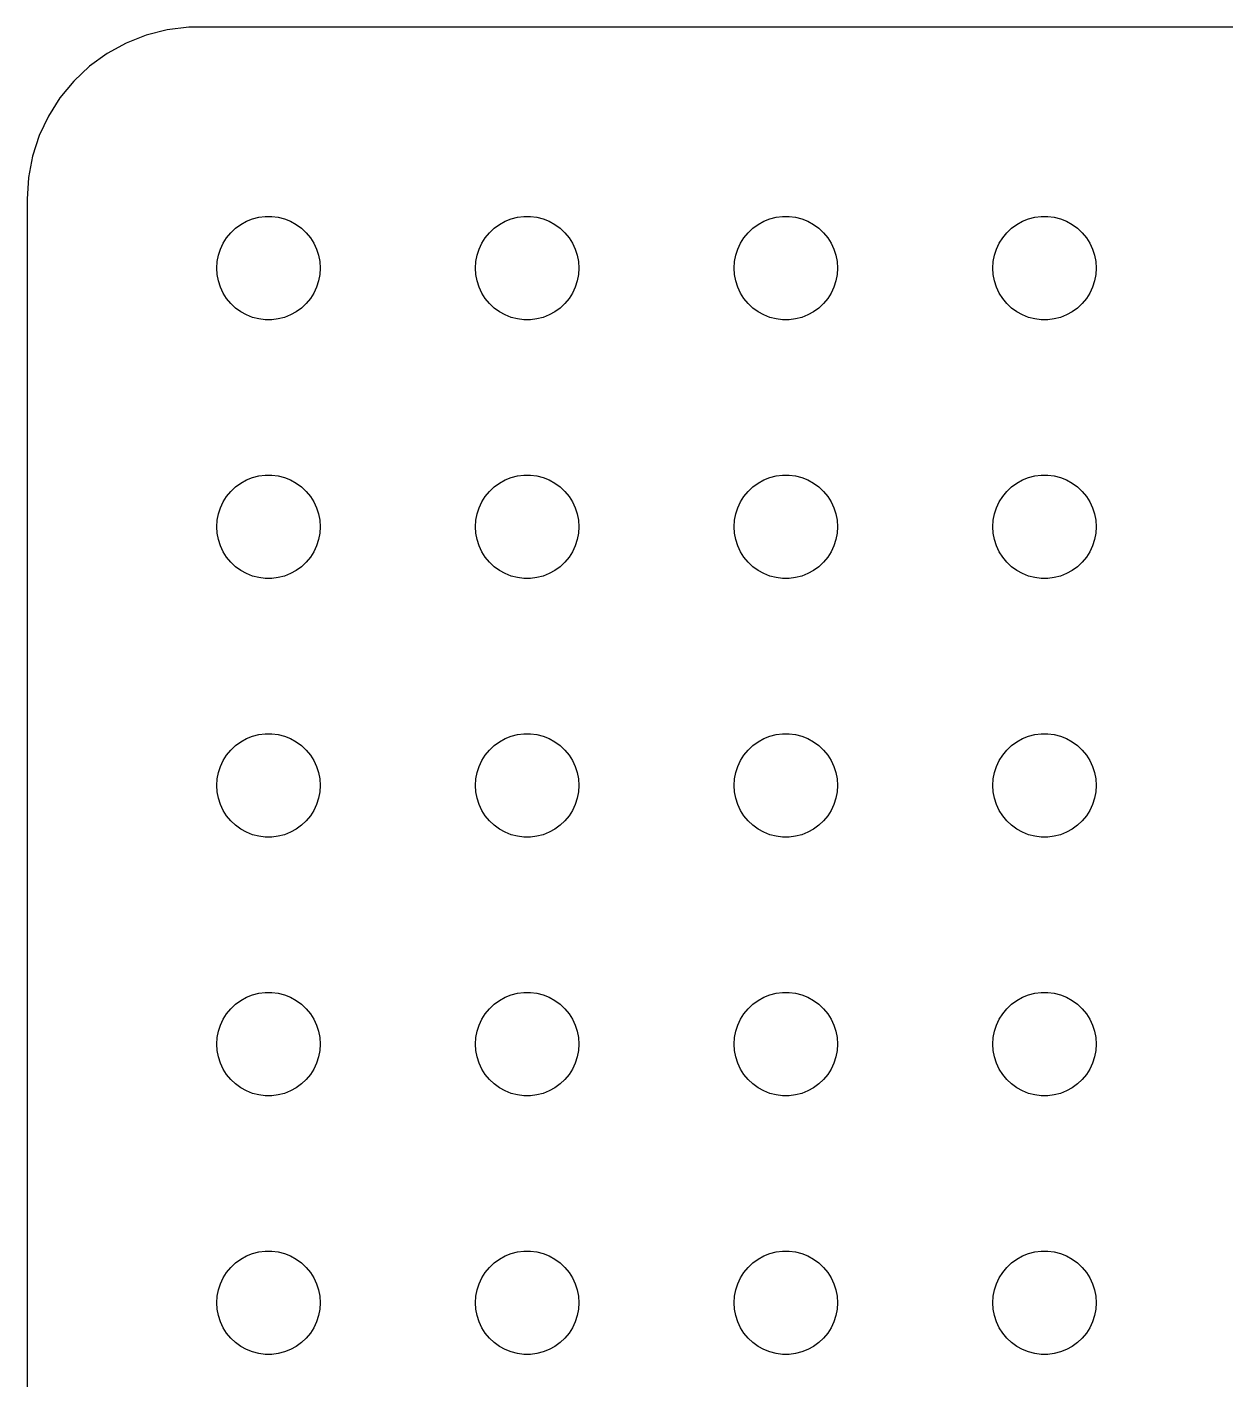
# Model space of a CAD drawing. Header units: metres. Extents: x -37 to 37, y 47 to 121.
# Drawn here: x -37 to -2.24, y 81.76 to 120.99 of the extents above; entities that cross this region are included whole.
import ezdxf

# ---------------------------------------------------------------- set-up
doc = ezdxf.new("R2010")
doc.units = ezdxf.units.M

msp = doc.modelspace()

# ---------------------------------------------------------------- linework, layer by layer
for p, q in [((-32.9369, 120.911), (-33.5451, 120.755)), ((-32.3139, 120.99), (-32.9369, 120.911)), ((32.3139, 120.99), (-32.3139, 120.99)), ((-34.1289, 120.524), (-34.6791, 120.222)), ((-33.5451, 120.755), (-34.1289, 120.524)), ((-34.6791, 120.222), (-35.1871, 119.853)), ((-35.1871, 119.853), (-35.6448, 119.423)), ((-35.6448, 119.423), (-36.0451, 118.939)), ((-36.0451, 118.939), (-36.3815, 118.409)), ((-36.3815, 118.409), (-36.6489, 117.841)), ((-36.6489, 117.841), (-36.8429, 117.243)), ((-36.8429, 117.243), (-36.9606, 116.627)), ((-36.9606, 116.627), (-37, 116)), ((-37, 116), (-37, 52)), ((-30.8037, 115.266), (-30.6387, 115.357)), ((-30.6387, 115.357), (-30.4635, 115.427)), ((-30.4635, 115.427), (-30.2811, 115.473)), ((-30.2811, 115.473), (-30.0942, 115.497)), ((-30.0942, 115.497), (-29.9058, 115.497)), ((-29.9058, 115.497), (-29.7189, 115.473)), ((-29.7189, 115.473), (-29.5365, 115.427)), ((-29.5365, 115.427), (-29.3613, 115.357)), ((-29.3613, 115.357), (-29.1963, 115.266)), ((-23.3037, 115.266), (-23.1387, 115.357)), ((-23.1387, 115.357), (-22.9635, 115.427)), ((-22.9635, 115.427), (-22.7811, 115.473)), ((-22.7811, 115.473), (-22.5942, 115.497)), ((-22.5942, 115.497), (-22.4058, 115.497)), ((-22.4058, 115.497), (-22.2189, 115.473)), ((-22.2189, 115.473), (-22.0365, 115.427)), ((-22.0365, 115.427), (-21.8613, 115.357)), ((-21.8613, 115.357), (-21.6963, 115.266)), ((-15.8037, 115.266), (-15.6387, 115.357)), ((-15.6387, 115.357), (-15.4635, 115.427)), ((-15.4635, 115.427), (-15.2811, 115.473)), ((-15.2811, 115.473), (-15.0942, 115.497)), ((-15.0942, 115.497), (-14.9058, 115.497)), ((-14.9058, 115.497), (-14.7189, 115.473)), ((-14.7189, 115.473), (-14.5365, 115.427)), ((-14.5365, 115.427), (-14.3613, 115.357)), ((-14.3613, 115.357), (-14.1963, 115.266)), ((-8.30373, 115.266), (-8.13866, 115.357)), ((-8.13866, 115.357), (-7.96352, 115.427)), ((-7.96352, 115.427), (-7.78107, 115.473)), ((-7.78107, 115.473), (-7.59418, 115.497)), ((-7.59418, 115.497), (-7.40581, 115.497)), ((-7.40581, 115.497), (-7.21892, 115.473)), ((-7.21892, 115.473), (-7.03647, 115.427)), ((-7.03647, 115.427), (-6.86133, 115.357)), ((-6.86133, 115.357), (-6.69626, 115.266)), ((-31.2135, 114.882), (-31.0934, 115.027)), ((-31.0934, 115.027), (-30.9561, 115.156)), ((-30.9561, 115.156), (-30.8037, 115.266)), ((-29.1963, 115.266), (-29.0439, 115.156)), ((-29.0439, 115.156), (-28.9065, 115.027)), ((-28.9065, 115.027), (-28.7865, 114.882)), ((-23.7135, 114.882), (-23.5934, 115.027)), ((-23.5934, 115.027), (-23.4561, 115.156)), ((-23.4561, 115.156), (-23.3037, 115.266)), ((-21.6963, 115.266), (-21.5439, 115.156)), ((-21.5439, 115.156), (-21.4065, 115.027)), ((-21.4065, 115.027), (-21.2865, 114.882)), ((-16.2135, 114.882), (-16.0934, 115.027)), ((-16.0934, 115.027), (-15.9561, 115.156)), ((-15.9561, 115.156), (-15.8037, 115.266)), ((-14.1963, 115.266), (-14.0439, 115.156)), ((-14.0439, 115.156), (-13.9065, 115.027)), ((-13.9065, 115.027), (-13.7865, 114.882)), ((-8.71352, 114.882), (-8.59344, 115.027)), ((-8.59344, 115.027), (-8.45613, 115.156)), ((-8.45613, 115.156), (-8.30373, 115.266)), ((-6.69626, 115.266), (-6.54385, 115.156)), ((-6.54385, 115.156), (-6.40654, 115.027)), ((-6.40654, 115.027), (-6.28647, 114.882)), ((-31.4529, 114.373), (-31.3947, 114.552)), ((-31.3947, 114.552), (-31.3145, 114.723)), ((-31.3145, 114.723), (-31.2135, 114.882)), ((-28.7865, 114.882), (-28.6855, 114.723)), ((-28.6855, 114.723), (-28.6053, 114.552)), ((-28.6053, 114.552), (-28.5471, 114.373)), ((-23.9529, 114.373), (-23.8947, 114.552)), ((-23.8947, 114.552), (-23.8145, 114.723)), ((-23.8145, 114.723), (-23.7135, 114.882)), ((-21.2865, 114.882), (-21.1855, 114.723)), ((-21.1855, 114.723), (-21.1053, 114.552)), ((-21.1053, 114.552), (-21.0471, 114.373)), ((-16.4529, 114.373), (-16.3947, 114.552)), ((-16.3947, 114.552), (-16.3145, 114.723)), ((-16.3145, 114.723), (-16.2135, 114.882)), ((-13.7865, 114.882), (-13.6855, 114.723)), ((-13.6855, 114.723), (-13.6053, 114.552)), ((-13.6053, 114.552), (-13.5471, 114.373)), ((-8.95287, 114.373), (-8.89465, 114.552)), ((-8.89465, 114.552), (-8.81445, 114.723)), ((-8.81445, 114.723), (-8.71352, 114.882)), ((-6.28647, 114.882), (-6.18553, 114.723)), ((-6.18553, 114.723), (-6.10533, 114.552)), ((-6.10533, 114.552), (-6.04712, 114.373)), ((-31.5, 114), (-31.4882, 114.188)), ((-31.4882, 114.188), (-31.4529, 114.373)), ((-28.5471, 114.373), (-28.5118, 114.188)), ((-28.5118, 114.188), (-28.5, 114)), ((-24, 114), (-23.9882, 114.188)), ((-23.9882, 114.188), (-23.9529, 114.373)), ((-21.0471, 114.373), (-21.0118, 114.188)), ((-21.0118, 114.188), (-21, 114)), ((-16.5, 114), (-16.4882, 114.188)), ((-16.4882, 114.188), (-16.4529, 114.373)), ((-13.5471, 114.373), (-13.5118, 114.188)), ((-13.5118, 114.188), (-13.5, 114)), ((-9, 114), (-8.98816, 114.188)), ((-8.98816, 114.188), (-8.95287, 114.373)), ((-6.04712, 114.373), (-6.01183, 114.188)), ((-6.01183, 114.188), (-6, 114)), ((-31.4882, 113.812), (-31.5, 114)), ((-31.4529, 113.627), (-31.4882, 113.812)), ((-28.5118, 113.812), (-28.5471, 113.627)), ((-28.5, 114), (-28.5118, 113.812)), ((-23.9882, 113.812), (-24, 114)), ((-23.9529, 113.627), (-23.9882, 113.812)), ((-21.0118, 113.812), (-21.0471, 113.627)), ((-21, 114), (-21.0118, 113.812)), ((-16.4882, 113.812), (-16.5, 114)), ((-16.4529, 113.627), (-16.4882, 113.812)), ((-13.5118, 113.812), (-13.5471, 113.627)), ((-13.5, 114), (-13.5118, 113.812)), ((-8.98816, 113.812), (-9, 114)), ((-8.95287, 113.627), (-8.98816, 113.812)), ((-6.01183, 113.812), (-6.04712, 113.627)), ((-6, 114), (-6.01183, 113.812)), ((-31.3947, 113.448), (-31.4529, 113.627)), ((-31.3145, 113.277), (-31.3947, 113.448)), ((-28.6053, 113.448), (-28.6855, 113.277)), ((-28.5471, 113.627), (-28.6053, 113.448)), ((-23.8947, 113.448), (-23.9529, 113.627)), ((-23.8145, 113.277), (-23.8947, 113.448)), ((-21.1053, 113.448), (-21.1855, 113.277)), ((-21.0471, 113.627), (-21.1053, 113.448)), ((-16.3947, 113.448), (-16.4529, 113.627)), ((-16.3145, 113.277), (-16.3947, 113.448)), ((-13.6053, 113.448), (-13.6855, 113.277)), ((-13.5471, 113.627), (-13.6053, 113.448)), ((-8.89465, 113.448), (-8.95287, 113.627)), ((-8.81445, 113.277), (-8.89465, 113.448)), ((-6.10533, 113.448), (-6.18553, 113.277)), ((-6.04712, 113.627), (-6.10533, 113.448)), ((-31.2135, 113.118), (-31.3145, 113.277)), ((-31.0934, 112.973), (-31.2135, 113.118)), ((-28.7865, 113.118), (-28.9065, 112.973)), ((-28.6855, 113.277), (-28.7865, 113.118)), ((-23.7135, 113.118), (-23.8145, 113.277)), ((-23.5934, 112.973), (-23.7135, 113.118)), ((-21.2865, 113.118), (-21.4065, 112.973)), ((-21.1855, 113.277), (-21.2865, 113.118)), ((-16.2135, 113.118), (-16.3145, 113.277)), ((-16.0934, 112.973), (-16.2135, 113.118)), ((-13.7865, 113.118), (-13.9065, 112.973)), ((-13.6855, 113.277), (-13.7865, 113.118)), ((-8.71352, 113.118), (-8.81445, 113.277)), ((-8.59344, 112.973), (-8.71352, 113.118)), ((-6.28647, 113.118), (-6.40654, 112.973)), ((-6.18553, 113.277), (-6.28647, 113.118)), ((-30.9561, 112.844), (-31.0934, 112.973)), ((-30.8037, 112.734), (-30.9561, 112.844)), ((-30.6387, 112.643), (-30.8037, 112.734)), ((-30.4635, 112.573), (-30.6387, 112.643)), ((-29.3613, 112.643), (-29.5365, 112.573)), ((-29.1963, 112.734), (-29.3613, 112.643)), ((-29.0439, 112.844), (-29.1963, 112.734)), ((-28.9065, 112.973), (-29.0439, 112.844)), ((-23.4561, 112.844), (-23.5934, 112.973)), ((-23.3037, 112.734), (-23.4561, 112.844)), ((-23.1387, 112.643), (-23.3037, 112.734)), ((-22.9635, 112.573), (-23.1387, 112.643)), ((-21.8613, 112.643), (-22.0365, 112.573)), ((-21.6963, 112.734), (-21.8613, 112.643)), ((-21.5439, 112.844), (-21.6963, 112.734)), ((-21.4065, 112.973), (-21.5439, 112.844)), ((-15.9561, 112.844), (-16.0934, 112.973)), ((-15.8037, 112.734), (-15.9561, 112.844)), ((-15.6387, 112.643), (-15.8037, 112.734)), ((-15.4635, 112.573), (-15.6387, 112.643)), ((-14.3613, 112.643), (-14.5365, 112.573)), ((-14.1963, 112.734), (-14.3613, 112.643)), ((-14.0439, 112.844), (-14.1963, 112.734)), ((-13.9065, 112.973), (-14.0439, 112.844)), ((-8.45613, 112.844), (-8.59344, 112.973)), ((-8.30373, 112.734), (-8.45613, 112.844)), ((-8.13866, 112.643), (-8.30373, 112.734)), ((-7.96352, 112.573), (-8.13866, 112.643)), ((-6.86133, 112.643), (-7.03647, 112.573)), ((-6.69626, 112.734), (-6.86133, 112.643)), ((-6.54385, 112.844), (-6.69626, 112.734)), ((-6.40654, 112.973), (-6.54385, 112.844)), ((-30.2811, 112.527), (-30.4635, 112.573)), ((-30.0942, 112.503), (-30.2811, 112.527)), ((-29.9058, 112.503), (-30.0942, 112.503)), ((-29.7189, 112.527), (-29.9058, 112.503)), ((-29.5365, 112.573), (-29.7189, 112.527)), ((-22.7811, 112.527), (-22.9635, 112.573)), ((-22.5942, 112.503), (-22.7811, 112.527)), ((-22.4058, 112.503), (-22.5942, 112.503)), ((-22.2189, 112.527), (-22.4058, 112.503)), ((-22.0365, 112.573), (-22.2189, 112.527)), ((-15.2811, 112.527), (-15.4635, 112.573)), ((-15.0942, 112.503), (-15.2811, 112.527)), ((-14.9058, 112.503), (-15.0942, 112.503)), ((-14.7189, 112.527), (-14.9058, 112.503)), ((-14.5365, 112.573), (-14.7189, 112.527)), ((-7.78107, 112.527), (-7.96352, 112.573)), ((-7.59418, 112.503), (-7.78107, 112.527)), ((-7.40581, 112.503), (-7.59418, 112.503)), ((-7.21892, 112.527), (-7.40581, 112.503)), ((-7.03647, 112.573), (-7.21892, 112.527)), ((-30.6387, 107.857), (-30.4635, 107.927)), ((-30.4635, 107.927), (-30.2811, 107.973)), ((-30.2811, 107.973), (-30.0942, 107.997)), ((-30.0942, 107.997), (-29.9058, 107.997)), ((-29.9058, 107.997), (-29.7189, 107.973)), ((-29.7189, 107.973), (-29.5365, 107.927)), ((-29.5365, 107.927), (-29.3613, 107.857)), ((-23.1387, 107.857), (-22.9635, 107.927)), ((-22.9635, 107.927), (-22.7811, 107.973)), ((-22.7811, 107.973), (-22.5942, 107.997)), ((-22.5942, 107.997), (-22.4058, 107.997)), ((-22.4058, 107.997), (-22.2189, 107.973)), ((-22.2189, 107.973), (-22.0365, 107.927)), ((-22.0365, 107.927), (-21.8613, 107.857)), ((-15.6387, 107.857), (-15.4635, 107.927)), ((-15.4635, 107.927), (-15.2811, 107.973)), ((-15.2811, 107.973), (-15.0942, 107.997)), ((-15.0942, 107.997), (-14.9058, 107.997)), ((-14.9058, 107.997), (-14.7189, 107.973)), ((-14.7189, 107.973), (-14.5365, 107.927)), ((-14.5365, 107.927), (-14.3613, 107.857)), ((-8.13866, 107.857), (-7.96352, 107.927)), ((-7.96352, 107.927), (-7.78107, 107.973)), ((-7.78107, 107.973), (-7.59418, 107.997)), ((-7.59418, 107.997), (-7.40581, 107.997)), ((-7.40581, 107.997), (-7.21892, 107.973)), ((-7.21892, 107.973), (-7.03647, 107.927)), ((-7.03647, 107.927), (-6.86133, 107.857)), ((-31.2135, 107.382), (-31.0934, 107.527)), ((-31.0934, 107.527), (-30.9561, 107.656)), ((-30.9561, 107.656), (-30.8037, 107.766)), ((-30.8037, 107.766), (-30.6387, 107.857)), ((-29.3613, 107.857), (-29.1963, 107.766)), ((-29.1963, 107.766), (-29.0439, 107.656)), ((-29.0439, 107.656), (-28.9065, 107.527)), ((-28.9065, 107.527), (-28.7865, 107.382)), ((-23.7135, 107.382), (-23.5934, 107.527)), ((-23.5934, 107.527), (-23.4561, 107.656)), ((-23.4561, 107.656), (-23.3037, 107.766)), ((-23.3037, 107.766), (-23.1387, 107.857)), ((-21.8613, 107.857), (-21.6963, 107.766)), ((-21.6963, 107.766), (-21.5439, 107.656)), ((-21.5439, 107.656), (-21.4065, 107.527)), ((-21.4065, 107.527), (-21.2865, 107.382)), ((-16.2135, 107.382), (-16.0934, 107.527)), ((-16.0934, 107.527), (-15.9561, 107.656)), ((-15.9561, 107.656), (-15.8037, 107.766)), ((-15.8037, 107.766), (-15.6387, 107.857)), ((-14.3613, 107.857), (-14.1963, 107.766)), ((-14.1963, 107.766), (-14.0439, 107.656)), ((-14.0439, 107.656), (-13.9065, 107.527)), ((-13.9065, 107.527), (-13.7865, 107.382)), ((-8.71352, 107.382), (-8.59344, 107.527)), ((-8.59344, 107.527), (-8.45613, 107.656)), ((-8.45613, 107.656), (-8.30373, 107.766)), ((-8.30373, 107.766), (-8.13866, 107.857)), ((-6.86133, 107.857), (-6.69626, 107.766)), ((-6.69626, 107.766), (-6.54385, 107.656)), ((-6.54385, 107.656), (-6.40654, 107.527)), ((-6.40654, 107.527), (-6.28647, 107.382)), ((-31.3947, 107.052), (-31.3145, 107.223)), ((-31.3145, 107.223), (-31.2135, 107.382)), ((-28.7865, 107.382), (-28.6855, 107.223)), ((-28.6855, 107.223), (-28.6053, 107.052)), ((-23.8947, 107.052), (-23.8145, 107.223)), ((-23.8145, 107.223), (-23.7135, 107.382)), ((-21.2865, 107.382), (-21.1855, 107.223)), ((-21.1855, 107.223), (-21.1053, 107.052)), ((-16.3947, 107.052), (-16.3145, 107.223)), ((-16.3145, 107.223), (-16.2135, 107.382)), ((-13.7865, 107.382), (-13.6855, 107.223)), ((-13.6855, 107.223), (-13.6053, 107.052)), ((-8.89465, 107.052), (-8.81445, 107.223)), ((-8.81445, 107.223), (-8.71352, 107.382)), ((-6.28647, 107.382), (-6.18553, 107.223)), ((-6.18553, 107.223), (-6.10533, 107.052)), ((-31.4882, 106.688), (-31.4529, 106.873)), ((-31.4529, 106.873), (-31.3947, 107.052)), ((-28.6053, 107.052), (-28.5471, 106.873)), ((-28.5471, 106.873), (-28.5118, 106.688)), ((-23.9882, 106.688), (-23.9529, 106.873)), ((-23.9529, 106.873), (-23.8947, 107.052)), ((-21.1053, 107.052), (-21.0471, 106.873)), ((-21.0471, 106.873), (-21.0118, 106.688)), ((-16.4882, 106.688), (-16.4529, 106.873)), ((-16.4529, 106.873), (-16.3947, 107.052)), ((-13.6053, 107.052), (-13.5471, 106.873)), ((-13.5471, 106.873), (-13.5118, 106.688)), ((-8.98816, 106.688), (-8.95287, 106.873)), ((-8.95287, 106.873), (-8.89465, 107.052)), ((-6.10533, 107.052), (-6.04712, 106.873)), ((-6.04712, 106.873), (-6.01183, 106.688)), ((-31.5, 106.5), (-31.4882, 106.688)), ((-31.4882, 106.312), (-31.5, 106.5)), ((-31.4529, 106.127), (-31.4882, 106.312)), ((-28.5118, 106.312), (-28.5471, 106.127)), ((-28.5118, 106.688), (-28.5, 106.5)), ((-28.5, 106.5), (-28.5118, 106.312)), ((-24, 106.5), (-23.9882, 106.688)), ((-23.9882, 106.312), (-24, 106.5)), ((-23.9529, 106.127), (-23.9882, 106.312)), ((-21.0118, 106.312), (-21.0471, 106.127)), ((-21.0118, 106.688), (-21, 106.5)), ((-21, 106.5), (-21.0118, 106.312)), ((-16.5, 106.5), (-16.4882, 106.688)), ((-16.4882, 106.312), (-16.5, 106.5)), ((-16.4529, 106.127), (-16.4882, 106.312)), ((-13.5118, 106.312), (-13.5471, 106.127)), ((-13.5118, 106.688), (-13.5, 106.5)), ((-13.5, 106.5), (-13.5118, 106.312)), ((-9, 106.5), (-8.98816, 106.688)), ((-8.98816, 106.312), (-9, 106.5)), ((-8.95287, 106.127), (-8.98816, 106.312)), ((-6.01183, 106.312), (-6.04712, 106.127)), ((-6.01183, 106.688), (-6, 106.5)), ((-6, 106.5), (-6.01183, 106.312)), ((-31.3947, 105.948), (-31.4529, 106.127)), ((-31.3145, 105.777), (-31.3947, 105.948)), ((-28.6053, 105.948), (-28.6855, 105.777)), ((-28.5471, 106.127), (-28.6053, 105.948)), ((-23.8947, 105.948), (-23.9529, 106.127)), ((-23.8145, 105.777), (-23.8947, 105.948)), ((-21.1053, 105.948), (-21.1855, 105.777)), ((-21.0471, 106.127), (-21.1053, 105.948)), ((-16.3947, 105.948), (-16.4529, 106.127)), ((-16.3145, 105.777), (-16.3947, 105.948)), ((-13.6053, 105.948), (-13.6855, 105.777)), ((-13.5471, 106.127), (-13.6053, 105.948)), ((-8.89465, 105.948), (-8.95287, 106.127)), ((-8.81445, 105.777), (-8.89465, 105.948)), ((-6.10533, 105.948), (-6.18553, 105.777)), ((-6.04712, 106.127), (-6.10533, 105.948)), ((-31.2135, 105.618), (-31.3145, 105.777)), ((-31.0934, 105.473), (-31.2135, 105.618)), ((-28.7865, 105.618), (-28.9065, 105.473)), ((-28.6855, 105.777), (-28.7865, 105.618)), ((-23.7135, 105.618), (-23.8145, 105.777)), ((-23.5934, 105.473), (-23.7135, 105.618)), ((-21.2865, 105.618), (-21.4065, 105.473)), ((-21.1855, 105.777), (-21.2865, 105.618)), ((-16.2135, 105.618), (-16.3145, 105.777)), ((-16.0934, 105.473), (-16.2135, 105.618)), ((-13.7865, 105.618), (-13.9065, 105.473)), ((-13.6855, 105.777), (-13.7865, 105.618)), ((-8.71352, 105.618), (-8.81445, 105.777)), ((-8.59344, 105.473), (-8.71352, 105.618)), ((-6.28647, 105.618), (-6.40654, 105.473)), ((-6.18553, 105.777), (-6.28647, 105.618)), ((-30.9561, 105.344), (-31.0934, 105.473)), ((-30.8037, 105.234), (-30.9561, 105.344)), ((-30.6387, 105.143), (-30.8037, 105.234)), ((-30.4635, 105.073), (-30.6387, 105.143)), ((-29.3613, 105.143), (-29.5365, 105.073)), ((-29.1963, 105.234), (-29.3613, 105.143)), ((-29.0439, 105.344), (-29.1963, 105.234)), ((-28.9065, 105.473), (-29.0439, 105.344)), ((-23.4561, 105.344), (-23.5934, 105.473)), ((-23.3037, 105.234), (-23.4561, 105.344)), ((-23.1387, 105.143), (-23.3037, 105.234)), ((-22.9635, 105.073), (-23.1387, 105.143)), ((-21.8613, 105.143), (-22.0365, 105.073)), ((-21.6963, 105.234), (-21.8613, 105.143)), ((-21.5439, 105.344), (-21.6963, 105.234)), ((-21.4065, 105.473), (-21.5439, 105.344)), ((-15.9561, 105.344), (-16.0934, 105.473)), ((-15.8037, 105.234), (-15.9561, 105.344)), ((-15.6387, 105.143), (-15.8037, 105.234)), ((-15.4635, 105.073), (-15.6387, 105.143)), ((-14.3613, 105.143), (-14.5365, 105.073)), ((-14.1963, 105.234), (-14.3613, 105.143)), ((-14.0439, 105.344), (-14.1963, 105.234)), ((-13.9065, 105.473), (-14.0439, 105.344)), ((-8.45613, 105.344), (-8.59344, 105.473)), ((-8.30373, 105.234), (-8.45613, 105.344)), ((-8.13866, 105.143), (-8.30373, 105.234)), ((-7.96352, 105.073), (-8.13866, 105.143)), ((-6.86133, 105.143), (-7.03647, 105.073)), ((-6.69626, 105.234), (-6.86133, 105.143)), ((-6.54385, 105.344), (-6.69626, 105.234)), ((-6.40654, 105.473), (-6.54385, 105.344)), ((-30.2811, 105.027), (-30.4635, 105.073)), ((-30.0942, 105.003), (-30.2811, 105.027)), ((-29.9058, 105.003), (-30.0942, 105.003)), ((-29.7189, 105.027), (-29.9058, 105.003)), ((-29.5365, 105.073), (-29.7189, 105.027)), ((-22.7811, 105.027), (-22.9635, 105.073)), ((-22.5942, 105.003), (-22.7811, 105.027)), ((-22.4058, 105.003), (-22.5942, 105.003)), ((-22.2189, 105.027), (-22.4058, 105.003)), ((-22.0365, 105.073), (-22.2189, 105.027)), ((-15.2811, 105.027), (-15.4635, 105.073)), ((-15.0942, 105.003), (-15.2811, 105.027)), ((-14.9058, 105.003), (-15.0942, 105.003)), ((-14.7189, 105.027), (-14.9058, 105.003)), ((-14.5365, 105.073), (-14.7189, 105.027)), ((-7.78107, 105.027), (-7.96352, 105.073)), ((-7.59418, 105.003), (-7.78107, 105.027)), ((-7.40581, 105.003), (-7.59418, 105.003)), ((-7.21892, 105.027), (-7.40581, 105.003)), ((-7.03647, 105.073), (-7.21892, 105.027)), ((-30.6387, 100.357), (-30.4635, 100.427)), ((-30.4635, 100.427), (-30.2811, 100.473)), ((-30.2811, 100.473), (-30.0942, 100.497)), ((-30.0942, 100.497), (-29.9058, 100.497)), ((-29.9058, 100.497), (-29.7189, 100.473)), ((-29.7189, 100.473), (-29.5365, 100.427)), ((-29.5365, 100.427), (-29.3613, 100.357)), ((-23.1387, 100.357), (-22.9635, 100.427)), ((-22.9635, 100.427), (-22.7811, 100.473)), ((-22.7811, 100.473), (-22.5942, 100.497)), ((-22.5942, 100.497), (-22.4058, 100.497)), ((-22.4058, 100.497), (-22.2189, 100.473)), ((-22.2189, 100.473), (-22.0365, 100.427)), ((-22.0365, 100.427), (-21.8613, 100.357)), ((-15.6387, 100.357), (-15.4635, 100.427)), ((-15.4635, 100.427), (-15.2811, 100.473)), ((-15.2811, 100.473), (-15.0942, 100.497)), ((-15.0942, 100.497), (-14.9058, 100.497)), ((-14.9058, 100.497), (-14.7189, 100.473)), ((-14.7189, 100.473), (-14.5365, 100.427)), ((-14.5365, 100.427), (-14.3613, 100.357)), ((-8.13866, 100.357), (-7.96352, 100.427)), ((-7.96352, 100.427), (-7.78107, 100.473)), ((-7.78107, 100.473), (-7.59418, 100.497)), ((-7.59418, 100.497), (-7.40581, 100.497)), ((-7.40581, 100.497), (-7.21892, 100.473)), ((-7.21892, 100.473), (-7.03647, 100.427)), ((-7.03647, 100.427), (-6.86133, 100.357)), ((-31.0934, 100.027), (-30.9561, 100.156)), ((-30.9561, 100.156), (-30.8037, 100.266)), ((-30.8037, 100.266), (-30.6387, 100.357)), ((-29.3613, 100.357), (-29.1963, 100.266)), ((-29.1963, 100.266), (-29.0439, 100.156)), ((-29.0439, 100.156), (-28.9065, 100.027)), ((-23.5934, 100.027), (-23.4561, 100.156)), ((-23.4561, 100.156), (-23.3037, 100.266)), ((-23.3037, 100.266), (-23.1387, 100.357)), ((-21.8613, 100.357), (-21.6963, 100.266)), ((-21.6963, 100.266), (-21.5439, 100.156)), ((-21.5439, 100.156), (-21.4065, 100.027)), ((-16.0934, 100.027), (-15.9561, 100.156)), ((-15.9561, 100.156), (-15.8037, 100.266)), ((-15.8037, 100.266), (-15.6387, 100.357)), ((-14.3613, 100.357), (-14.1963, 100.266)), ((-14.1963, 100.266), (-14.0439, 100.156)), ((-14.0439, 100.156), (-13.9065, 100.027)), ((-8.59344, 100.027), (-8.45613, 100.156)), ((-8.45613, 100.156), (-8.30373, 100.266)), ((-8.30373, 100.266), (-8.13866, 100.357)), ((-6.86133, 100.357), (-6.69626, 100.266)), ((-6.69626, 100.266), (-6.54385, 100.156)), ((-6.54385, 100.156), (-6.40654, 100.027)), ((-31.3947, 99.5522), (-31.3145, 99.7226)), ((-31.3145, 99.7226), (-31.2135, 99.8817)), ((-31.2135, 99.8817), (-31.0934, 100.027)), ((-28.9065, 100.027), (-28.7865, 99.8817)), ((-28.7865, 99.8817), (-28.6855, 99.7226)), ((-28.6855, 99.7226), (-28.6053, 99.5522)), ((-23.8947, 99.5522), (-23.8145, 99.7226)), ((-23.8145, 99.7226), (-23.7135, 99.8817)), ((-23.7135, 99.8817), (-23.5934, 100.027)), ((-21.4065, 100.027), (-21.2865, 99.8817)), ((-21.2865, 99.8817), (-21.1855, 99.7226)), ((-21.1855, 99.7226), (-21.1053, 99.5522)), ((-16.3947, 99.5522), (-16.3145, 99.7226)), ((-16.3145, 99.7226), (-16.2135, 99.8817)), ((-16.2135, 99.8817), (-16.0934, 100.027)), ((-13.9065, 100.027), (-13.7865, 99.8817)), ((-13.7865, 99.8817), (-13.6855, 99.7226)), ((-13.6855, 99.7226), (-13.6053, 99.5522)), ((-8.89465, 99.5522), (-8.81445, 99.7226)), ((-8.81445, 99.7226), (-8.71352, 99.8817)), ((-8.71352, 99.8817), (-8.59344, 100.027)), ((-6.40654, 100.027), (-6.28647, 99.8817)), ((-6.28647, 99.8817), (-6.18553, 99.7226)), ((-6.18553, 99.7226), (-6.10533, 99.5522)), ((-31.4882, 99.188), (-31.4529, 99.373)), ((-31.4529, 99.373), (-31.3947, 99.5522)), ((-28.6053, 99.5522), (-28.5471, 99.373)), ((-28.5471, 99.373), (-28.5118, 99.188)), ((-23.9882, 99.188), (-23.9529, 99.373)), ((-23.9529, 99.373), (-23.8947, 99.5522)), ((-21.1053, 99.5522), (-21.0471, 99.373)), ((-21.0471, 99.373), (-21.0118, 99.188)), ((-16.4882, 99.188), (-16.4529, 99.373)), ((-16.4529, 99.373), (-16.3947, 99.5522)), ((-13.6053, 99.5522), (-13.5471, 99.373)), ((-13.5471, 99.373), (-13.5118, 99.188)), ((-8.98816, 99.188), (-8.95287, 99.373)), ((-8.95287, 99.373), (-8.89465, 99.5522)), ((-6.10533, 99.5522), (-6.04712, 99.373)), ((-6.04712, 99.373), (-6.01183, 99.188)), ((-31.5, 99), (-31.4882, 99.188)), ((-31.4882, 98.812), (-31.5, 99)), ((-28.5118, 99.188), (-28.5, 99)), ((-28.5, 99), (-28.5118, 98.812)), ((-24, 99), (-23.9882, 99.188)), ((-23.9882, 98.812), (-24, 99)), ((-21.0118, 99.188), (-21, 99)), ((-21, 99), (-21.0118, 98.812)), ((-16.5, 99), (-16.4882, 99.188)), ((-16.4882, 98.812), (-16.5, 99)), ((-13.5118, 99.188), (-13.5, 99)), ((-13.5, 99), (-13.5118, 98.812)), ((-9, 99), (-8.98816, 99.188)), ((-8.98816, 98.812), (-9, 99)), ((-6.01183, 99.188), (-6, 99)), ((-6, 99), (-6.01183, 98.812)), ((-31.4529, 98.627), (-31.4882, 98.812)), ((-31.3947, 98.4478), (-31.4529, 98.627)), ((-28.5471, 98.627), (-28.6053, 98.4478)), ((-28.5118, 98.812), (-28.5471, 98.627)), ((-23.9529, 98.627), (-23.9882, 98.812)), ((-23.8947, 98.4478), (-23.9529, 98.627)), ((-21.0471, 98.627), (-21.1053, 98.4478)), ((-21.0118, 98.812), (-21.0471, 98.627)), ((-16.4529, 98.627), (-16.4882, 98.812)), ((-16.3947, 98.4478), (-16.4529, 98.627)), ((-13.5471, 98.627), (-13.6053, 98.4478)), ((-13.5118, 98.812), (-13.5471, 98.627)), ((-8.95287, 98.627), (-8.98816, 98.812)), ((-8.89465, 98.4478), (-8.95287, 98.627)), ((-6.04712, 98.627), (-6.10533, 98.4478)), ((-6.01183, 98.812), (-6.04712, 98.627)), ((-31.3145, 98.2774), (-31.3947, 98.4478)), ((-31.2135, 98.1183), (-31.3145, 98.2774)), ((-31.0934, 97.9732), (-31.2135, 98.1183)), ((-28.7865, 98.1183), (-28.9065, 97.9732)), ((-28.6855, 98.2774), (-28.7865, 98.1183)), ((-28.6053, 98.4478), (-28.6855, 98.2774)), ((-23.8145, 98.2774), (-23.8947, 98.4478)), ((-23.7135, 98.1183), (-23.8145, 98.2774)), ((-23.5934, 97.9732), (-23.7135, 98.1183)), ((-21.2865, 98.1183), (-21.4065, 97.9732)), ((-21.1855, 98.2774), (-21.2865, 98.1183)), ((-21.1053, 98.4478), (-21.1855, 98.2774)), ((-16.3145, 98.2774), (-16.3947, 98.4478)), ((-16.2135, 98.1183), (-16.3145, 98.2774)), ((-16.0934, 97.9732), (-16.2135, 98.1183)), ((-13.7865, 98.1183), (-13.9065, 97.9732)), ((-13.6855, 98.2774), (-13.7865, 98.1183)), ((-13.6053, 98.4478), (-13.6855, 98.2774)), ((-8.81445, 98.2774), (-8.89465, 98.4478)), ((-8.71352, 98.1183), (-8.81445, 98.2774)), ((-8.59344, 97.9732), (-8.71352, 98.1183)), ((-6.28647, 98.1183), (-6.40654, 97.9732)), ((-6.18553, 98.2774), (-6.28647, 98.1183)), ((-6.10533, 98.4478), (-6.18553, 98.2774)), ((-30.9561, 97.8442), (-31.0934, 97.9732)), ((-30.8037, 97.7335), (-30.9561, 97.8442)), ((-30.6387, 97.6427), (-30.8037, 97.7335)), ((-29.1963, 97.7335), (-29.3613, 97.6427)), ((-29.0439, 97.8442), (-29.1963, 97.7335)), ((-28.9065, 97.9732), (-29.0439, 97.8442)), ((-23.4561, 97.8442), (-23.5934, 97.9732)), ((-23.3037, 97.7335), (-23.4561, 97.8442)), ((-23.1387, 97.6427), (-23.3037, 97.7335)), ((-21.6963, 97.7335), (-21.8613, 97.6427)), ((-21.5439, 97.8442), (-21.6963, 97.7335)), ((-21.4065, 97.9732), (-21.5439, 97.8442)), ((-15.9561, 97.8442), (-16.0934, 97.9732)), ((-15.8037, 97.7335), (-15.9561, 97.8442)), ((-15.6387, 97.6427), (-15.8037, 97.7335)), ((-14.1963, 97.7335), (-14.3613, 97.6427)), ((-14.0439, 97.8442), (-14.1963, 97.7335)), ((-13.9065, 97.9732), (-14.0439, 97.8442)), ((-8.45613, 97.8442), (-8.59344, 97.9732)), ((-8.30373, 97.7335), (-8.45613, 97.8442)), ((-8.13866, 97.6427), (-8.30373, 97.7335)), ((-6.69626, 97.7335), (-6.86133, 97.6427)), ((-6.54385, 97.8442), (-6.69626, 97.7335)), ((-6.40654, 97.9732), (-6.54385, 97.8442)), ((-30.4635, 97.5734), (-30.6387, 97.6427)), ((-30.2811, 97.5266), (-30.4635, 97.5734)), ((-30.0942, 97.5029), (-30.2811, 97.5266)), ((-29.9058, 97.5029), (-30.0942, 97.5029)), ((-29.7189, 97.5266), (-29.9058, 97.5029)), ((-29.5365, 97.5734), (-29.7189, 97.5266)), ((-29.3613, 97.6427), (-29.5365, 97.5734)), ((-22.9635, 97.5734), (-23.1387, 97.6427)), ((-22.7811, 97.5266), (-22.9635, 97.5734)), ((-22.5942, 97.5029), (-22.7811, 97.5266)), ((-22.4058, 97.5029), (-22.5942, 97.5029)), ((-22.2189, 97.5266), (-22.4058, 97.5029)), ((-22.0365, 97.5734), (-22.2189, 97.5266)), ((-21.8613, 97.6427), (-22.0365, 97.5734)), ((-15.4635, 97.5734), (-15.6387, 97.6427)), ((-15.2811, 97.5266), (-15.4635, 97.5734)), ((-15.0942, 97.5029), (-15.2811, 97.5266)), ((-14.9058, 97.5029), (-15.0942, 97.5029)), ((-14.7189, 97.5266), (-14.9058, 97.5029)), ((-14.5365, 97.5734), (-14.7189, 97.5266)), ((-14.3613, 97.6427), (-14.5365, 97.5734)), ((-7.96352, 97.5734), (-8.13866, 97.6427)), ((-7.78107, 97.5266), (-7.96352, 97.5734)), ((-7.59418, 97.5029), (-7.78107, 97.5266)), ((-7.40581, 97.5029), (-7.59418, 97.5029)), ((-7.21892, 97.5266), (-7.40581, 97.5029)), ((-7.03647, 97.5734), (-7.21892, 97.5266)), ((-6.86133, 97.6427), (-7.03647, 97.5734)), ((-30.4635, 92.9266), (-30.2811, 92.9734)), ((-30.2811, 92.9734), (-30.0942, 92.997)), ((-30.0942, 92.997), (-29.9058, 92.997)), ((-29.9058, 92.997), (-29.7189, 92.9734)), ((-29.7189, 92.9734), (-29.5365, 92.9266)), ((-22.9635, 92.9266), (-22.7811, 92.9734)), ((-22.7811, 92.9734), (-22.5942, 92.997)), ((-22.5942, 92.997), (-22.4058, 92.997)), ((-22.4058, 92.997), (-22.2189, 92.9734)), ((-22.2189, 92.9734), (-22.0365, 92.9266)), ((-15.4635, 92.9266), (-15.2811, 92.9734)), ((-15.2811, 92.9734), (-15.0942, 92.997)), ((-15.0942, 92.997), (-14.9058, 92.997)), ((-14.9058, 92.997), (-14.7189, 92.9734)), ((-14.7189, 92.9734), (-14.5365, 92.9266)), ((-7.96352, 92.9266), (-7.78107, 92.9734)), ((-7.78107, 92.9734), (-7.59418, 92.997)), ((-7.59418, 92.997), (-7.40581, 92.997)), ((-7.40581, 92.997), (-7.21892, 92.9734)), ((-7.21892, 92.9734), (-7.03647, 92.9266)), ((-31.0934, 92.5268), (-30.9561, 92.6558)), ((-30.9561, 92.6558), (-30.8037, 92.7665)), ((-30.8037, 92.7665), (-30.6387, 92.8572)), ((-30.6387, 92.8572), (-30.4635, 92.9266)), ((-29.5365, 92.9266), (-29.3613, 92.8572)), ((-29.3613, 92.8572), (-29.1963, 92.7665)), ((-29.1963, 92.7665), (-29.0439, 92.6558)), ((-29.0439, 92.6558), (-28.9065, 92.5268)), ((-23.5934, 92.5268), (-23.4561, 92.6558)), ((-23.4561, 92.6558), (-23.3037, 92.7665)), ((-23.3037, 92.7665), (-23.1387, 92.8572)), ((-23.1387, 92.8572), (-22.9635, 92.9266)), ((-22.0365, 92.9266), (-21.8613, 92.8572)), ((-21.8613, 92.8572), (-21.6963, 92.7665)), ((-21.6963, 92.7665), (-21.5439, 92.6558)), ((-21.5439, 92.6558), (-21.4065, 92.5268)), ((-16.0934, 92.5268), (-15.9561, 92.6558)), ((-15.9561, 92.6558), (-15.8037, 92.7665)), ((-15.8037, 92.7665), (-15.6387, 92.8572)), ((-15.6387, 92.8572), (-15.4635, 92.9266)), ((-14.5365, 92.9266), (-14.3613, 92.8572)), ((-14.3613, 92.8572), (-14.1963, 92.7665)), ((-14.1963, 92.7665), (-14.0439, 92.6558)), ((-14.0439, 92.6558), (-13.9065, 92.5268)), ((-8.59344, 92.5268), (-8.45613, 92.6558)), ((-8.45613, 92.6558), (-8.30373, 92.7665)), ((-8.30373, 92.7665), (-8.13866, 92.8572)), ((-8.13866, 92.8572), (-7.96352, 92.9266)), ((-7.03647, 92.9266), (-6.86133, 92.8572)), ((-6.86133, 92.8572), (-6.69626, 92.7665)), ((-6.69626, 92.7665), (-6.54385, 92.6558)), ((-6.54385, 92.6558), (-6.40654, 92.5268)), ((-31.3947, 92.0522), (-31.3145, 92.2226)), ((-31.3145, 92.2226), (-31.2135, 92.3817)), ((-31.2135, 92.3817), (-31.0934, 92.5268)), ((-28.9065, 92.5268), (-28.7865, 92.3817)), ((-28.7865, 92.3817), (-28.6855, 92.2226)), ((-28.6855, 92.2226), (-28.6053, 92.0522)), ((-23.8947, 92.0522), (-23.8145, 92.2226)), ((-23.8145, 92.2226), (-23.7135, 92.3817)), ((-23.7135, 92.3817), (-23.5934, 92.5268)), ((-21.4065, 92.5268), (-21.2865, 92.3817)), ((-21.2865, 92.3817), (-21.1855, 92.2226)), ((-21.1855, 92.2226), (-21.1053, 92.0522)), ((-16.3947, 92.0522), (-16.3145, 92.2226)), ((-16.3145, 92.2226), (-16.2135, 92.3817)), ((-16.2135, 92.3817), (-16.0934, 92.5268)), ((-13.9065, 92.5268), (-13.7865, 92.3817)), ((-13.7865, 92.3817), (-13.6855, 92.2226)), ((-13.6855, 92.2226), (-13.6053, 92.0522)), ((-8.89465, 92.0522), (-8.81445, 92.2226)), ((-8.81445, 92.2226), (-8.71352, 92.3817)), ((-8.71352, 92.3817), (-8.59344, 92.5268)), ((-6.40654, 92.5268), (-6.28647, 92.3817)), ((-6.28647, 92.3817), (-6.18553, 92.2226)), ((-6.18553, 92.2226), (-6.10533, 92.0522)), ((-31.4882, 91.688), (-31.4529, 91.873)), ((-31.4529, 91.873), (-31.3947, 92.0522)), ((-28.6053, 92.0522), (-28.5471, 91.873)), ((-28.5471, 91.873), (-28.5118, 91.688)), ((-23.9882, 91.688), (-23.9529, 91.873)), ((-23.9529, 91.873), (-23.8947, 92.0522)), ((-21.1053, 92.0522), (-21.0471, 91.873)), ((-21.0471, 91.873), (-21.0118, 91.688)), ((-16.4882, 91.688), (-16.4529, 91.873)), ((-16.4529, 91.873), (-16.3947, 92.0522)), ((-13.6053, 92.0522), (-13.5471, 91.873)), ((-13.5471, 91.873), (-13.5118, 91.688)), ((-8.98816, 91.688), (-8.95287, 91.873)), ((-8.95287, 91.873), (-8.89465, 92.0522)), ((-6.10533, 92.0522), (-6.04712, 91.873)), ((-6.04712, 91.873), (-6.01183, 91.688)), ((-31.5, 91.5), (-31.4882, 91.688)), ((-31.4882, 91.312), (-31.5, 91.5)), ((-28.5118, 91.688), (-28.5, 91.5)), ((-28.5, 91.5), (-28.5118, 91.312)), ((-24, 91.5), (-23.9882, 91.688)), ((-23.9882, 91.312), (-24, 91.5)), ((-21.0118, 91.688), (-21, 91.5)), ((-21, 91.5), (-21.0118, 91.312)), ((-16.5, 91.5), (-16.4882, 91.688)), ((-16.4882, 91.312), (-16.5, 91.5)), ((-13.5118, 91.688), (-13.5, 91.5)), ((-13.5, 91.5), (-13.5118, 91.312)), ((-9, 91.5), (-8.98816, 91.688)), ((-8.98816, 91.312), (-9, 91.5)), ((-6.01183, 91.688), (-6, 91.5)), ((-6, 91.5), (-6.01183, 91.312)), ((-31.4529, 91.127), (-31.4882, 91.312)), ((-31.3947, 90.9478), (-31.4529, 91.127)), ((-28.5471, 91.127), (-28.6053, 90.9478)), ((-28.5118, 91.312), (-28.5471, 91.127)), ((-23.9529, 91.127), (-23.9882, 91.312)), ((-23.8947, 90.9478), (-23.9529, 91.127)), ((-21.0471, 91.127), (-21.1053, 90.9478)), ((-21.0118, 91.312), (-21.0471, 91.127)), ((-16.4529, 91.127), (-16.4882, 91.312)), ((-16.3947, 90.9478), (-16.4529, 91.127)), ((-13.5471, 91.127), (-13.6053, 90.9478)), ((-13.5118, 91.312), (-13.5471, 91.127)), ((-8.95287, 91.127), (-8.98816, 91.312)), ((-8.89465, 90.9478), (-8.95287, 91.127)), ((-6.04712, 91.127), (-6.10533, 90.9478)), ((-6.01183, 91.312), (-6.04712, 91.127)), ((-31.3145, 90.7774), (-31.3947, 90.9478)), ((-31.2135, 90.6183), (-31.3145, 90.7774)), ((-31.0934, 90.4732), (-31.2135, 90.6183)), ((-28.7865, 90.6183), (-28.9065, 90.4732)), ((-28.6855, 90.7774), (-28.7865, 90.6183)), ((-28.6053, 90.9478), (-28.6855, 90.7774)), ((-23.8145, 90.7774), (-23.8947, 90.9478)), ((-23.7135, 90.6183), (-23.8145, 90.7774)), ((-23.5934, 90.4732), (-23.7135, 90.6183)), ((-21.2865, 90.6183), (-21.4065, 90.4732)), ((-21.1855, 90.7774), (-21.2865, 90.6183)), ((-21.1053, 90.9478), (-21.1855, 90.7774)), ((-16.3145, 90.7774), (-16.3947, 90.9478)), ((-16.2135, 90.6183), (-16.3145, 90.7774)), ((-16.0934, 90.4732), (-16.2135, 90.6183)), ((-13.7865, 90.6183), (-13.9065, 90.4732)), ((-13.6855, 90.7774), (-13.7865, 90.6183)), ((-13.6053, 90.9478), (-13.6855, 90.7774)), ((-8.81445, 90.7774), (-8.89465, 90.9478)), ((-8.71352, 90.6183), (-8.81445, 90.7774)), ((-8.59344, 90.4732), (-8.71352, 90.6183)), ((-6.28647, 90.6183), (-6.40654, 90.4732)), ((-6.18553, 90.7774), (-6.28647, 90.6183)), ((-6.10533, 90.9478), (-6.18553, 90.7774)), ((-30.9561, 90.3442), (-31.0934, 90.4732)), ((-30.8037, 90.2335), (-30.9561, 90.3442)), ((-30.6387, 90.1427), (-30.8037, 90.2335)), ((-29.1963, 90.2335), (-29.3613, 90.1427)), ((-29.0439, 90.3442), (-29.1963, 90.2335)), ((-28.9065, 90.4732), (-29.0439, 90.3442)), ((-23.4561, 90.3442), (-23.5934, 90.4732)), ((-23.3037, 90.2335), (-23.4561, 90.3442)), ((-23.1387, 90.1427), (-23.3037, 90.2335)), ((-21.6963, 90.2335), (-21.8613, 90.1427)), ((-21.5439, 90.3442), (-21.6963, 90.2335)), ((-21.4065, 90.4732), (-21.5439, 90.3442)), ((-15.9561, 90.3442), (-16.0934, 90.4732)), ((-15.8037, 90.2335), (-15.9561, 90.3442)), ((-15.6387, 90.1427), (-15.8037, 90.2335)), ((-14.1963, 90.2335), (-14.3613, 90.1427)), ((-14.0439, 90.3442), (-14.1963, 90.2335)), ((-13.9065, 90.4732), (-14.0439, 90.3442)), ((-8.45613, 90.3442), (-8.59344, 90.4732)), ((-8.30373, 90.2335), (-8.45613, 90.3442)), ((-8.13866, 90.1427), (-8.30373, 90.2335)), ((-6.69626, 90.2335), (-6.86133, 90.1427)), ((-6.54385, 90.3442), (-6.69626, 90.2335)), ((-6.40654, 90.4732), (-6.54385, 90.3442)), ((-30.4635, 90.0734), (-30.6387, 90.1427)), ((-30.2811, 90.0266), (-30.4635, 90.0734)), ((-30.0942, 90.0029), (-30.2811, 90.0266)), ((-29.9058, 90.0029), (-30.0942, 90.0029)), ((-29.7189, 90.0266), (-29.9058, 90.0029)), ((-29.5365, 90.0734), (-29.7189, 90.0266)), ((-29.3613, 90.1427), (-29.5365, 90.0734)), ((-22.9635, 90.0734), (-23.1387, 90.1427)), ((-22.7811, 90.0266), (-22.9635, 90.0734)), ((-22.5942, 90.0029), (-22.7811, 90.0266)), ((-22.4058, 90.0029), (-22.5942, 90.0029)), ((-22.2189, 90.0266), (-22.4058, 90.0029)), ((-22.0365, 90.0734), (-22.2189, 90.0266)), ((-21.8613, 90.1427), (-22.0365, 90.0734)), ((-15.4635, 90.0734), (-15.6387, 90.1427)), ((-15.2811, 90.0266), (-15.4635, 90.0734)), ((-15.0942, 90.0029), (-15.2811, 90.0266)), ((-14.9058, 90.0029), (-15.0942, 90.0029)), ((-14.7189, 90.0266), (-14.9058, 90.0029)), ((-14.5365, 90.0734), (-14.7189, 90.0266)), ((-14.3613, 90.1427), (-14.5365, 90.0734)), ((-7.96352, 90.0734), (-8.13866, 90.1427)), ((-7.78107, 90.0266), (-7.96352, 90.0734)), ((-7.59418, 90.0029), (-7.78107, 90.0266)), ((-7.40581, 90.0029), (-7.59418, 90.0029)), ((-7.21892, 90.0266), (-7.40581, 90.0029)), ((-7.03647, 90.0734), (-7.21892, 90.0266)), ((-6.86133, 90.1427), (-7.03647, 90.0734)), ((-31.0934, 85.0268), (-30.9561, 85.1558)), ((-30.9561, 85.1558), (-30.8037, 85.2665)), ((-30.8037, 85.2665), (-30.6387, 85.3572)), ((-30.6387, 85.3572), (-30.4635, 85.4266)), ((-30.4635, 85.4266), (-30.2811, 85.4734)), ((-30.2811, 85.4734), (-30.0942, 85.497)), ((-30.0942, 85.497), (-29.9058, 85.497)), ((-29.9058, 85.497), (-29.7189, 85.4734)), ((-29.7189, 85.4734), (-29.5365, 85.4266)), ((-29.5365, 85.4266), (-29.3613, 85.3572)), ((-29.3613, 85.3572), (-29.1963, 85.2665)), ((-29.1963, 85.2665), (-29.0439, 85.1558)), ((-29.0439, 85.1558), (-28.9065, 85.0268)), ((-23.5934, 85.0268), (-23.4561, 85.1558)), ((-23.4561, 85.1558), (-23.3037, 85.2665)), ((-23.3037, 85.2665), (-23.1387, 85.3572)), ((-23.1387, 85.3572), (-22.9635, 85.4266)), ((-22.9635, 85.4266), (-22.7811, 85.4734)), ((-22.7811, 85.4734), (-22.5942, 85.497)), ((-22.5942, 85.497), (-22.4058, 85.497)), ((-22.4058, 85.497), (-22.2189, 85.4734)), ((-22.2189, 85.4734), (-22.0365, 85.4266)), ((-22.0365, 85.4266), (-21.8613, 85.3572)), ((-21.8613, 85.3572), (-21.6963, 85.2665)), ((-21.6963, 85.2665), (-21.5439, 85.1558)), ((-21.5439, 85.1558), (-21.4065, 85.0268)), ((-16.0934, 85.0268), (-15.9561, 85.1558)), ((-15.9561, 85.1558), (-15.8037, 85.2665)), ((-15.8037, 85.2665), (-15.6387, 85.3572)), ((-15.6387, 85.3572), (-15.4635, 85.4266)), ((-15.4635, 85.4266), (-15.2811, 85.4734)), ((-15.2811, 85.4734), (-15.0942, 85.497)), ((-15.0942, 85.497), (-14.9058, 85.497)), ((-14.9058, 85.497), (-14.7189, 85.4734)), ((-14.7189, 85.4734), (-14.5365, 85.4266)), ((-14.5365, 85.4266), (-14.3613, 85.3572)), ((-14.3613, 85.3572), (-14.1963, 85.2665)), ((-14.1963, 85.2665), (-14.0439, 85.1558)), ((-14.0439, 85.1558), (-13.9065, 85.0268)), ((-8.59344, 85.0268), (-8.45613, 85.1558)), ((-8.45613, 85.1558), (-8.30373, 85.2665)), ((-8.30373, 85.2665), (-8.13866, 85.3572)), ((-8.13866, 85.3572), (-7.96352, 85.4266)), ((-7.96352, 85.4266), (-7.78107, 85.4734)), ((-7.78107, 85.4734), (-7.59418, 85.497)), ((-7.59418, 85.497), (-7.40581, 85.497)), ((-7.40581, 85.497), (-7.21892, 85.4734)), ((-7.21892, 85.4734), (-7.03647, 85.4266)), ((-7.03647, 85.4266), (-6.86133, 85.3572)), ((-6.86133, 85.3572), (-6.69626, 85.2665)), ((-6.69626, 85.2665), (-6.54385, 85.1558)), ((-6.54385, 85.1558), (-6.40654, 85.0268)), ((-31.3145, 84.7226), (-31.2135, 84.8817)), ((-31.2135, 84.8817), (-31.0934, 85.0268)), ((-28.9065, 85.0268), (-28.7865, 84.8817)), ((-28.7865, 84.8817), (-28.6855, 84.7226)), ((-23.8145, 84.7226), (-23.7135, 84.8817)), ((-23.7135, 84.8817), (-23.5934, 85.0268)), ((-21.4065, 85.0268), (-21.2865, 84.8817)), ((-21.2865, 84.8817), (-21.1855, 84.7226)), ((-16.3145, 84.7226), (-16.2135, 84.8817)), ((-16.2135, 84.8817), (-16.0934, 85.0268)), ((-13.9065, 85.0268), (-13.7865, 84.8817)), ((-13.7865, 84.8817), (-13.6855, 84.7226)), ((-8.81445, 84.7226), (-8.71352, 84.8817)), ((-8.71352, 84.8817), (-8.59344, 85.0268)), ((-6.40654, 85.0268), (-6.28647, 84.8817)), ((-6.28647, 84.8817), (-6.18553, 84.7226)), ((-31.4882, 84.188), (-31.4529, 84.373)), ((-31.4529, 84.373), (-31.3947, 84.5522)), ((-31.3947, 84.5522), (-31.3145, 84.7226)), ((-28.6855, 84.7226), (-28.6053, 84.5522)), ((-28.6053, 84.5522), (-28.5471, 84.373)), ((-28.5471, 84.373), (-28.5118, 84.188)), ((-23.9882, 84.188), (-23.9529, 84.373)), ((-23.9529, 84.373), (-23.8947, 84.5522)), ((-23.8947, 84.5522), (-23.8145, 84.7226)), ((-21.1855, 84.7226), (-21.1053, 84.5522)), ((-21.1053, 84.5522), (-21.0471, 84.373)), ((-21.0471, 84.373), (-21.0118, 84.188)), ((-16.4882, 84.188), (-16.4529, 84.373)), ((-16.4529, 84.373), (-16.3947, 84.5522)), ((-16.3947, 84.5522), (-16.3145, 84.7226)), ((-13.6855, 84.7226), (-13.6053, 84.5522)), ((-13.6053, 84.5522), (-13.5471, 84.373)), ((-13.5471, 84.373), (-13.5118, 84.188)), ((-8.98816, 84.188), (-8.95287, 84.373)), ((-8.95287, 84.373), (-8.89465, 84.5522)), ((-8.89465, 84.5522), (-8.81445, 84.7226)), ((-6.18553, 84.7226), (-6.10533, 84.5522)), ((-6.10533, 84.5522), (-6.04712, 84.373)), ((-6.04712, 84.373), (-6.01183, 84.188)), ((-31.5, 84), (-31.4882, 84.188)), ((-31.4882, 83.812), (-31.5, 84)), ((-28.5118, 84.188), (-28.5, 84)), ((-28.5, 84), (-28.5118, 83.812)), ((-24, 84), (-23.9882, 84.188)), ((-23.9882, 83.812), (-24, 84)), ((-21.0118, 84.188), (-21, 84)), ((-21, 84), (-21.0118, 83.812)), ((-16.5, 84), (-16.4882, 84.188)), ((-16.4882, 83.812), (-16.5, 84)), ((-13.5118, 84.188), (-13.5, 84)), ((-13.5, 84), (-13.5118, 83.812)), ((-9, 84), (-8.98816, 84.188)), ((-8.98816, 83.812), (-9, 84)), ((-6.01183, 84.188), (-6, 84)), ((-6, 84), (-6.01183, 83.812)), ((-31.4529, 83.627), (-31.4882, 83.812)), ((-31.3947, 83.4478), (-31.4529, 83.627)), ((-28.5471, 83.627), (-28.6053, 83.4478)), ((-28.5118, 83.812), (-28.5471, 83.627)), ((-23.9529, 83.627), (-23.9882, 83.812)), ((-23.8947, 83.4478), (-23.9529, 83.627)), ((-21.0471, 83.627), (-21.1053, 83.4478)), ((-21.0118, 83.812), (-21.0471, 83.627)), ((-16.4529, 83.627), (-16.4882, 83.812)), ((-16.3947, 83.4478), (-16.4529, 83.627)), ((-13.5471, 83.627), (-13.6053, 83.4478)), ((-13.5118, 83.812), (-13.5471, 83.627)), ((-8.95287, 83.627), (-8.98816, 83.812)), ((-8.89465, 83.4478), (-8.95287, 83.627)), ((-6.04712, 83.627), (-6.10533, 83.4478)), ((-6.01183, 83.812), (-6.04712, 83.627)), ((-31.3145, 83.2774), (-31.3947, 83.4478)), ((-31.2135, 83.1183), (-31.3145, 83.2774)), ((-28.6855, 83.2774), (-28.7865, 83.1183)), ((-28.6053, 83.4478), (-28.6855, 83.2774)), ((-23.8145, 83.2774), (-23.8947, 83.4478)), ((-23.7135, 83.1183), (-23.8145, 83.2774)), ((-21.1855, 83.2774), (-21.2865, 83.1183)), ((-21.1053, 83.4478), (-21.1855, 83.2774)), ((-16.3145, 83.2774), (-16.3947, 83.4478)), ((-16.2135, 83.1183), (-16.3145, 83.2774)), ((-13.6855, 83.2774), (-13.7865, 83.1183)), ((-13.6053, 83.4478), (-13.6855, 83.2774)), ((-8.81445, 83.2774), (-8.89465, 83.4478)), ((-8.71352, 83.1183), (-8.81445, 83.2774)), ((-6.18553, 83.2774), (-6.28647, 83.1183)), ((-6.10533, 83.4478), (-6.18553, 83.2774)), ((-31.0934, 82.9732), (-31.2135, 83.1183)), ((-30.9561, 82.8442), (-31.0934, 82.9732)), ((-30.8037, 82.7335), (-30.9561, 82.8442)), ((-29.0439, 82.8442), (-29.1963, 82.7335)), ((-28.9065, 82.9732), (-29.0439, 82.8442)), ((-28.7865, 83.1183), (-28.9065, 82.9732)), ((-23.5934, 82.9732), (-23.7135, 83.1183)), ((-23.4561, 82.8442), (-23.5934, 82.9732)), ((-23.3037, 82.7335), (-23.4561, 82.8442)), ((-21.5439, 82.8442), (-21.6963, 82.7335)), ((-21.4065, 82.9732), (-21.5439, 82.8442)), ((-21.2865, 83.1183), (-21.4065, 82.9732)), ((-16.0934, 82.9732), (-16.2135, 83.1183)), ((-15.9561, 82.8442), (-16.0934, 82.9732)), ((-15.8037, 82.7335), (-15.9561, 82.8442)), ((-14.0439, 82.8442), (-14.1963, 82.7335)), ((-13.9065, 82.9732), (-14.0439, 82.8442)), ((-13.7865, 83.1183), (-13.9065, 82.9732)), ((-8.59344, 82.9732), (-8.71352, 83.1183)), ((-8.45613, 82.8442), (-8.59344, 82.9732)), ((-8.30373, 82.7335), (-8.45613, 82.8442)), ((-6.54385, 82.8442), (-6.69626, 82.7335)), ((-6.40654, 82.9732), (-6.54385, 82.8442)), ((-6.28647, 83.1183), (-6.40654, 82.9732)), ((-30.6387, 82.6428), (-30.8037, 82.7335)), ((-30.4635, 82.5734), (-30.6387, 82.6428)), ((-30.2811, 82.5266), (-30.4635, 82.5734)), ((-30.0942, 82.503), (-30.2811, 82.5266)), ((-29.9058, 82.503), (-30.0942, 82.503)), ((-29.7189, 82.5266), (-29.9058, 82.503)), ((-29.5365, 82.5734), (-29.7189, 82.5266)), ((-29.3613, 82.6428), (-29.5365, 82.5734)), ((-29.1963, 82.7335), (-29.3613, 82.6428)), ((-23.1387, 82.6428), (-23.3037, 82.7335)), ((-22.9635, 82.5734), (-23.1387, 82.6428)), ((-22.7811, 82.5266), (-22.9635, 82.5734)), ((-22.5942, 82.503), (-22.7811, 82.5266)), ((-22.4058, 82.503), (-22.5942, 82.503)), ((-22.2189, 82.5266), (-22.4058, 82.503)), ((-22.0365, 82.5734), (-22.2189, 82.5266)), ((-21.8613, 82.6428), (-22.0365, 82.5734)), ((-21.6963, 82.7335), (-21.8613, 82.6428)), ((-15.6387, 82.6428), (-15.8037, 82.7335)), ((-15.4635, 82.5734), (-15.6387, 82.6428)), ((-15.2811, 82.5266), (-15.4635, 82.5734)), ((-15.0942, 82.503), (-15.2811, 82.5266)), ((-14.9058, 82.503), (-15.0942, 82.503)), ((-14.7189, 82.5266), (-14.9058, 82.503)), ((-14.5365, 82.5734), (-14.7189, 82.5266)), ((-14.3613, 82.6428), (-14.5365, 82.5734)), ((-14.1963, 82.7335), (-14.3613, 82.6428)), ((-8.13866, 82.6428), (-8.30373, 82.7335)), ((-7.96352, 82.5734), (-8.13866, 82.6428)), ((-7.78107, 82.5266), (-7.96352, 82.5734)), ((-7.59418, 82.503), (-7.78107, 82.5266)), ((-7.40581, 82.503), (-7.59418, 82.503)), ((-7.21892, 82.5266), (-7.40581, 82.503)), ((-7.03647, 82.5734), (-7.21892, 82.5266)), ((-6.86133, 82.6428), (-7.03647, 82.5734)), ((-6.69626, 82.7335), (-6.86133, 82.6428))]:
    msp.add_line(p, q)

doc.saveas('drawing.dxf')
